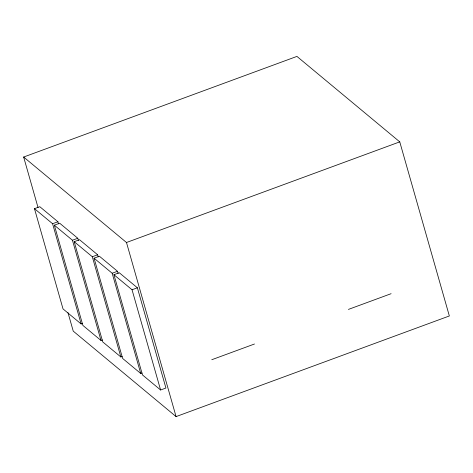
<?xml version="1.0" encoding="UTF-8"?>
<svg xmlns="http://www.w3.org/2000/svg" width="473" height="473" viewBox="0 0 473 473"><rect width="100%" height="100%" fill="white"/><g stroke="black" fill="none" stroke-linecap="round" stroke-linejoin="round"><path stroke-width="0.71" d="M38.023 207.487L23.65 157.036L296.926 56.405L399.756 141.87L449.35 315.964L176.074 416.595L73.244 331.13L67.982 312.653M82.468 323.467L81.131 323.958L63.021 308.904L34.47 208.67L39.809 206.707L57.919 221.754L58.522 223.871M34.47 208.67L52.58 223.723L57.919 221.754M102.334 339.975L100.997 340.465L82.887 325.418L54.336 225.178L59.675 223.215L77.785 238.262L78.388 240.385M54.336 225.178L72.446 240.231L77.785 238.262M122.2 356.482L120.863 356.973L102.753 341.926L74.202 241.691L79.535 239.722L97.645 254.776L98.248 256.892M23.65 157.036L126.486 242.501L399.756 141.87M74.202 241.691L92.312 256.738L97.645 254.776M142.06 372.99L140.729 373.481L122.619 358.433L94.068 258.199L99.401 256.23L117.511 271.283L118.114 273.4M94.068 258.199L112.178 273.246L117.511 271.283M113.928 274.707L119.267 272.738L137.377 287.791L165.928 388.026L160.595 389.994L142.485 374.941L113.928 274.707L132.038 289.754L160.595 389.994M132.038 289.754L137.377 287.791M211.774 359.728L254.474 344.007M348.412 309.413L391.106 293.692M126.486 242.501L176.074 416.595M112.178 273.246L140.729 373.481M92.312 256.738L120.863 356.973M72.446 240.231L100.997 340.465M52.58 223.723L81.131 323.958"/></g></svg>
